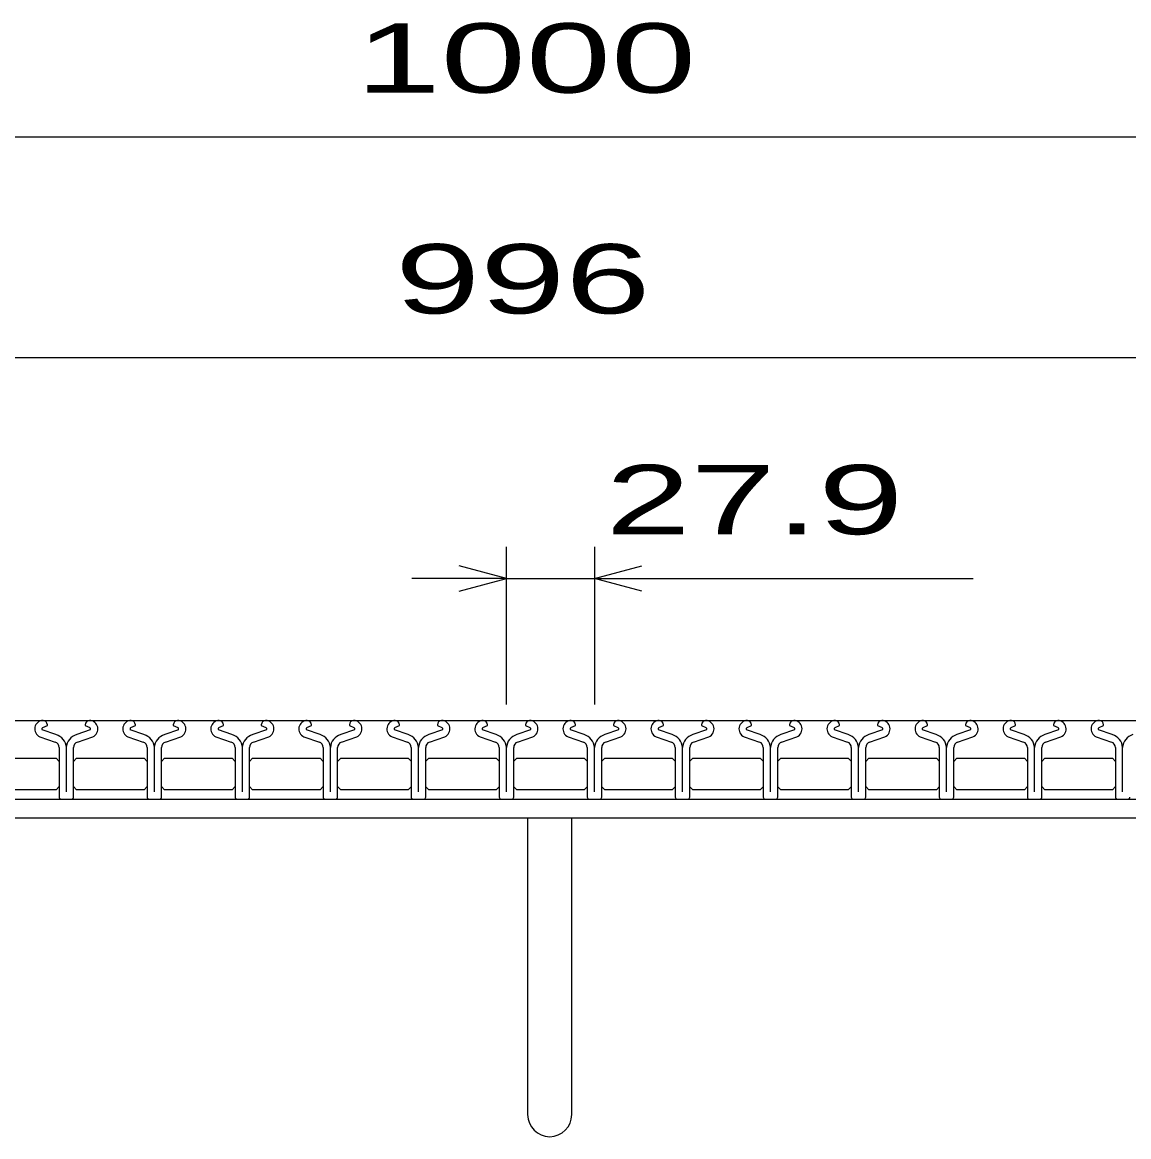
# Model space of a CAD drawing. Units: millimetres, scale not verified. Extents: x -1820 to 1724, y -1285 to 1059.
# Drawn here: x -1095.2 to -744.5, y -644 to -290.7 of the extents above; entities that cross this region are included whole.
import ezdxf
from ezdxf.enums import TextEntityAlignment as Align

# ---------------------------------------------------------------- set-up
doc = ezdxf.new("R2010")
doc.units = ezdxf.units.MM
doc.header["$LTSCALE"] = 10
for name, color, linetype, lineweight in [('16', 3, 'Continuous', 25), ('19', 6, 'Continuous', 25), ('22', 2, 'Continuous', 25)]:
    doc.layers.add(name, color=color, linetype=linetype, lineweight=lineweight)
doc.styles.add('ベクトル', font='')
doc.styles.get('ベクトル').set_extended_font_data('ベクトル')

msp = doc.modelspace()

# ---------------------------------------------------------------- linework, layer by layer
at = {"layer": '16'}
for p, q in [((-1426, -512), (-430, -512)), ((-1084.5, -516.53), (-1088.82, -515.01)), ((-1088.66, -514.31), (-1087.22, -513.61)), ((-1087.22, -513.61), (-1087.22, -513.38)), ((-1073.6, -515.01), (-1077.92, -516.53)), ((-1075.2, -513.38), (-1075.2, -513.61)), ((-1075.2, -513.61), (-1073.76, -514.31)), ((-1056.6, -516.53), (-1060.92, -515.01)), ((-1060.76, -514.31), (-1059.32, -513.61)), ((-1059.32, -513.61), (-1059.32, -513.38)), ((-1045.7, -515.01), (-1050.02, -516.53)), ((-1047.3, -513.38), (-1047.3, -513.61)), ((-1047.3, -513.61), (-1045.86, -514.31)), ((-1028.7, -516.53), (-1033.02, -515.01)), ((-1032.86, -514.31), (-1031.42, -513.61)), ((-1031.42, -513.61), (-1031.42, -513.38)), ((-1017.8, -515.01), (-1022.12, -516.53)), ((-1019.4, -513.38), (-1019.4, -513.61)), ((-1019.4, -513.61), (-1017.96, -514.31)), ((-1000.8, -516.53), (-1005.12, -515.01)), ((-1004.96, -514.31), (-1003.52, -513.61)), ((-1003.52, -513.61), (-1003.52, -513.38)), ((-989.9, -515.01), (-994.22, -516.53)), ((-991.5, -513.38), (-991.5, -513.61)), ((-991.5, -513.61), (-990.06, -514.31)), ((-972.9, -516.53), (-977.22, -515.01)), ((-977.06, -514.31), (-975.62, -513.61)), ((-975.62, -513.61), (-975.62, -513.38)), ((-962, -515.01), (-966.32, -516.53)), ((-963.6, -513.38), (-963.6, -513.61)), ((-963.6, -513.61), (-962.16, -514.31)), ((-945, -516.53), (-949.32, -515.01)), ((-949.16, -514.31), (-947.72, -513.61)), ((-947.72, -513.61), (-947.72, -513.38)), ((-934.1, -515.01), (-938.42, -516.53)), ((-935.7, -513.38), (-935.7, -513.61)), ((-935.7, -513.61), (-934.26, -514.31)), ((-917.1, -516.53), (-921.42, -515.01)), ((-921.26, -514.31), (-919.82, -513.61)), ((-919.82, -513.61), (-919.82, -513.38)), ((-906.2, -515.01), (-910.52, -516.53)), ((-907.8, -513.38), (-907.8, -513.61)), ((-907.8, -513.61), (-906.36, -514.31)), ((-889.2, -516.53), (-893.52, -515.01)), ((-893.36, -514.31), (-891.92, -513.61)), ((-891.92, -513.61), (-891.92, -513.38)), ((-878.3, -515.01), (-882.62, -516.53)), ((-879.9, -513.38), (-879.9, -513.61)), ((-879.9, -513.61), (-878.46, -514.31)), ((-861.3, -516.53), (-865.62, -515.01)), ((-865.46, -514.31), (-864.02, -513.61)), ((-864.02, -513.61), (-864.02, -513.38)), ((-850.4, -515.01), (-854.72, -516.53)), ((-852, -513.38), (-852, -513.61)), ((-852, -513.61), (-850.56, -514.31)), ((-833.4, -516.53), (-837.72, -515.01)), ((-837.56, -514.31), (-836.12, -513.61)), ((-836.12, -513.61), (-836.12, -513.38)), ((-822.5, -515.01), (-826.82, -516.53)), ((-824.1, -513.38), (-824.1, -513.61)), ((-824.1, -513.61), (-822.66, -514.31)), ((-805.5, -516.53), (-809.82, -515.01)), ((-809.66, -514.31), (-808.22, -513.61)), ((-808.22, -513.61), (-808.22, -513.38)), ((-794.6, -515.01), (-798.92, -516.53)), ((-796.2, -513.38), (-796.2, -513.61)), ((-796.2, -513.61), (-794.76, -514.31)), ((-777.6, -516.53), (-781.92, -515.01)), ((-781.76, -514.31), (-780.32, -513.61)), ((-780.32, -513.61), (-780.32, -513.38)), ((-766.7, -515.01), (-771.02, -516.53)), ((-768.3, -513.38), (-768.3, -513.61)), ((-768.3, -513.61), (-766.86, -514.31)), ((-749.7, -516.53), (-754.02, -515.01)), ((-753.86, -514.31), (-752.42, -513.61)), ((-752.42, -513.61), (-752.42, -513.38)), ((-1089.58, -517.18), (-1084.71, -518.89)), ((-1077.71, -518.89), (-1072.84, -517.18)), ((-1061.68, -517.18), (-1056.81, -518.89)), ((-1049.81, -518.89), (-1044.94, -517.18)), ((-1033.78, -517.18), (-1028.91, -518.89)), ((-1021.91, -518.89), (-1017.04, -517.18)), ((-1005.88, -517.18), (-1001.01, -518.89)), ((-994.01, -518.89), (-989.14, -517.18)), ((-977.98, -517.18), (-973.11, -518.89)), ((-966.11, -518.89), (-961.24, -517.18)), ((-950.08, -517.18), (-945.21, -518.89)), ((-938.21, -518.89), (-933.34, -517.18)), ((-922.18, -517.18), (-917.31, -518.89)), ((-910.31, -518.89), (-905.44, -517.18)), ((-894.28, -517.18), (-889.41, -518.89)), ((-882.41, -518.89), (-877.54, -517.18)), ((-866.38, -517.18), (-861.51, -518.89)), ((-854.51, -518.89), (-849.64, -517.18)), ((-838.48, -517.18), (-833.61, -518.89)), ((-826.61, -518.89), (-821.74, -517.18)), ((-810.58, -517.18), (-805.71, -518.89)), ((-798.71, -518.89), (-793.84, -517.18)), ((-782.68, -517.18), (-777.81, -518.89)), ((-770.81, -518.89), (-765.94, -517.18)), ((-754.78, -517.18), (-749.91, -518.89)), ((-1083.51, -520.59), (-1083.51, -536.31)), ((-1081.2, -534.71), (-1081.2, -520.64)), ((-1078.91, -536.31), (-1078.91, -520.59)), ((-1055.61, -520.59), (-1055.61, -536.31)), ((-1053.3, -534.71), (-1053.3, -520.64)), ((-1051.01, -536.31), (-1051.01, -520.59)), ((-1027.71, -520.59), (-1027.71, -536.31)), ((-1025.4, -534.71), (-1025.4, -520.64)), ((-1023.11, -536.31), (-1023.11, -520.59)), ((-999.81, -520.59), (-999.81, -536.31)), ((-997.5, -534.71), (-997.5, -520.64)), ((-995.21, -536.31), (-995.21, -520.59)), ((-971.91, -520.59), (-971.91, -536.31)), ((-969.6, -534.71), (-969.6, -520.64)), ((-967.31, -536.31), (-967.31, -520.59)), ((-944.01, -520.59), (-944.01, -536.31)), ((-941.7, -534.71), (-941.7, -520.64)), ((-939.41, -536.31), (-939.41, -520.59)), ((-916.11, -520.59), (-916.11, -536.31)), ((-913.8, -534.71), (-913.8, -520.64)), ((-911.51, -536.31), (-911.51, -520.59)), ((-888.21, -520.59), (-888.21, -536.31)), ((-885.9, -534.71), (-885.9, -520.64)), ((-883.61, -536.31), (-883.61, -520.59)), ((-860.31, -520.59), (-860.31, -536.31)), ((-858, -534.71), (-858, -520.64)), ((-855.71, -536.31), (-855.71, -520.59)), ((-832.41, -520.59), (-832.41, -536.31)), ((-830.1, -534.71), (-830.1, -520.64)), ((-827.81, -536.31), (-827.81, -520.59)), ((-804.51, -520.59), (-804.51, -536.31)), ((-802.2, -534.71), (-802.2, -520.64)), ((-799.91, -536.31), (-799.91, -520.59)), ((-776.61, -520.59), (-776.61, -536.31)), ((-774.3, -534.71), (-774.3, -520.64)), ((-772.01, -536.31), (-772.01, -520.59)), ((-748.71, -520.59), (-748.71, -536.31)), ((-746.4, -534.71), (-746.4, -520.64)), ((-1105.85, -524), (-1084.45, -524)), ((-1084.45, -524), (-1083.45, -525)), ((-1078.95, -525), (-1077.95, -524)), ((-1077.95, -524), (-1056.55, -524)), ((-1056.55, -524), (-1055.55, -525)), ((-1051.05, -525), (-1050.05, -524)), ((-1050.05, -524), (-1028.65, -524)), ((-1028.65, -524), (-1027.65, -525)), ((-1023.15, -525), (-1022.15, -524)), ((-1022.15, -524), (-1000.75, -524)), ((-1000.75, -524), (-999.75, -525)), ((-995.25, -525), (-994.25, -524)), ((-994.25, -524), (-972.85, -524)), ((-972.85, -524), (-971.85, -525)), ((-967.35, -525), (-966.35, -524)), ((-966.35, -524), (-944.95, -524)), ((-944.95, -524), (-943.95, -525)), ((-939.45, -525), (-938.45, -524)), ((-938.45, -524), (-917.05, -524)), ((-917.05, -524), (-916.05, -525)), ((-911.55, -525), (-910.55, -524)), ((-910.55, -524), (-889.15, -524)), ((-889.15, -524), (-888.15, -525)), ((-883.65, -525), (-882.65, -524)), ((-882.65, -524), (-861.25, -524)), ((-861.25, -524), (-860.25, -525)), ((-855.75, -525), (-854.75, -524)), ((-854.75, -524), (-833.35, -524)), ((-833.35, -524), (-832.35, -525)), ((-827.85, -525), (-826.85, -524)), ((-826.85, -524), (-805.45, -524)), ((-805.45, -524), (-804.45, -525)), ((-799.95, -525), (-798.95, -524)), ((-798.95, -524), (-777.55, -524)), ((-777.55, -524), (-776.55, -525)), ((-772.05, -525), (-771.05, -524)), ((-771.05, -524), (-749.65, -524)), ((-749.65, -524), (-748.65, -525)), ((-1083.45, -533), (-1084.45, -534)), ((-1077.95, -534), (-1078.95, -533)), ((-1055.55, -533), (-1056.55, -534)), ((-1050.05, -534), (-1051.05, -533)), ((-1027.65, -533), (-1028.65, -534)), ((-1022.15, -534), (-1023.15, -533)), ((-999.75, -533), (-1000.75, -534)), ((-994.25, -534), (-995.25, -533)), ((-971.85, -533), (-972.85, -534)), ((-966.35, -534), (-967.35, -533)), ((-943.95, -533), (-944.95, -534)), ((-938.45, -534), (-939.45, -533)), ((-916.05, -533), (-917.05, -534)), ((-910.55, -534), (-911.55, -533)), ((-888.15, -533), (-889.15, -534)), ((-882.65, -534), (-883.65, -533)), ((-860.25, -533), (-861.25, -534)), ((-854.75, -534), (-855.75, -533)), ((-832.35, -533), (-833.35, -534)), ((-826.85, -534), (-827.85, -533)), ((-804.45, -533), (-805.45, -534)), ((-798.95, -534), (-799.95, -533)), ((-776.55, -533), (-777.55, -534)), ((-771.05, -534), (-772.05, -533)), ((-748.65, -533), (-749.65, -534)), ((-1426, -537), (-430, -537)), ((-1084.45, -534), (-1105.85, -534)), ((-1082.81, -537.01), (-1079.61, -537.01)), ((-1056.55, -534), (-1077.95, -534)), ((-1054.91, -537.01), (-1051.71, -537.01)), ((-1028.65, -534), (-1050.05, -534)), ((-1027.01, -537.01), (-1023.81, -537.01)), ((-1000.75, -534), (-1022.15, -534)), ((-999.11, -537.01), (-995.91, -537.01)), ((-972.85, -534), (-994.25, -534)), ((-971.21, -537.01), (-968.01, -537.01)), ((-944.95, -534), (-966.35, -534)), ((-943.31, -537.01), (-940.11, -537.01)), ((-917.05, -534), (-938.45, -534)), ((-915.41, -537.01), (-912.21, -537.01)), ((-889.15, -534), (-910.55, -534)), ((-887.51, -537.01), (-884.31, -537.01)), ((-861.25, -534), (-882.65, -534)), ((-859.61, -537.01), (-856.41, -537.01)), ((-833.35, -534), (-854.75, -534)), ((-831.71, -537.01), (-828.51, -537.01)), ((-805.45, -534), (-826.85, -534)), ((-803.81, -537.01), (-800.61, -537.01)), ((-777.55, -534), (-798.95, -534)), ((-775.91, -537.01), (-772.71, -537.01)), ((-749.65, -534), (-771.05, -534)), ((-748.01, -537.01), (-744.81, -537.01))]:
    msp.add_line(p, q, dxfattribs=at)
for centre, radius, start, end in [((-1088.51, -514.7), 2.7, 90.98, 246.68), ((-1088.67, -513.45), 1.45, 2.5, 85.55), ((-1073.75, -513.45), 1.45, 94.45, 177.5), ((-1073.91, -514.7), 2.7, 293.32, 89.02), ((-1060.61, -514.7), 2.7, 90.98, 246.68), ((-1060.77, -513.45), 1.45, 2.5, 85.55), ((-1045.85, -513.45), 1.45, 94.45, 177.5), ((-1046.01, -514.7), 2.7, 293.32, 89.02), ((-1032.71, -514.7), 2.7, 90.98, 246.68), ((-1032.87, -513.45), 1.45, 2.5, 85.55), ((-1017.95, -513.45), 1.45, 94.45, 177.5), ((-1018.11, -514.7), 2.7, 293.32, 89.02), ((-1004.81, -514.7), 2.7, 90.98, 246.68), ((-1004.97, -513.45), 1.45, 2.5, 85.55), ((-990.05, -513.45), 1.45, 94.45, 177.5), ((-990.21, -514.7), 2.7, 293.32, 89.02), ((-976.91, -514.7), 2.7, 90.98, 246.68), ((-977.07, -513.45), 1.45, 2.5, 85.55), ((-962.15, -513.45), 1.45, 94.45, 177.5), ((-962.31, -514.7), 2.7, 293.32, 89.02), ((-949.01, -514.7), 2.7, 90.98, 246.68), ((-949.17, -513.45), 1.45, 2.5, 85.55), ((-934.25, -513.45), 1.45, 94.45, 177.5), ((-934.41, -514.7), 2.7, 293.32, 89.02), ((-921.11, -514.7), 2.7, 90.98, 246.68), ((-921.27, -513.45), 1.45, 2.5, 85.55), ((-906.35, -513.45), 1.45, 94.45, 177.5), ((-906.51, -514.7), 2.7, 293.32, 89.02), ((-893.21, -514.7), 2.7, 90.98, 246.68), ((-893.37, -513.45), 1.45, 2.5, 85.55), ((-878.45, -513.45), 1.45, 94.45, 177.5), ((-878.61, -514.7), 2.7, 293.32, 89.02), ((-865.31, -514.7), 2.7, 90.98, 246.68), ((-865.47, -513.45), 1.45, 2.5, 85.55), ((-850.55, -513.45), 1.45, 94.45, 177.5), ((-850.71, -514.7), 2.7, 293.32, 89.02), ((-837.41, -514.7), 2.7, 90.98, 246.68), ((-837.57, -513.45), 1.45, 2.5, 85.55), ((-822.65, -513.45), 1.45, 94.45, 177.5), ((-822.81, -514.7), 2.7, 293.32, 89.02), ((-809.51, -514.7), 2.7, 90.98, 246.68), ((-809.67, -513.45), 1.45, 2.5, 85.55), ((-794.75, -513.45), 1.45, 94.45, 177.5), ((-794.91, -514.7), 2.7, 293.32, 89.02), ((-781.61, -514.7), 2.7, 90.98, 246.68), ((-781.77, -513.45), 1.45, 2.5, 85.55), ((-766.85, -513.45), 1.45, 94.45, 177.5), ((-767.01, -514.7), 2.7, 293.32, 89.02), ((-753.71, -514.7), 2.7, 90.98, 246.68), ((-753.87, -513.45), 1.45, 2.5, 85.55), ((-1088.49, -514.72), 0.44, 111.91, 222.33), ((-1073.93, -514.72), 0.44, 317.67, 68.09), ((-1060.59, -514.72), 0.44, 111.91, 222.33), ((-1046.03, -514.72), 0.44, 317.67, 68.09), ((-1032.69, -514.72), 0.44, 111.91, 222.33), ((-1018.13, -514.72), 0.44, 317.67, 68.09), ((-1004.79, -514.72), 0.44, 111.91, 222.33), ((-990.23, -514.72), 0.44, 317.67, 68.09), ((-976.89, -514.72), 0.44, 111.91, 222.33), ((-962.33, -514.72), 0.44, 317.67, 68.09), ((-948.99, -514.72), 0.44, 111.91, 222.33), ((-934.43, -514.72), 0.44, 317.67, 68.09), ((-921.09, -514.72), 0.44, 111.91, 222.33), ((-906.53, -514.72), 0.44, 317.67, 68.09), ((-893.19, -514.72), 0.44, 111.91, 222.33), ((-878.63, -514.72), 0.44, 317.67, 68.09), ((-865.29, -514.72), 0.44, 111.91, 222.33), ((-850.73, -514.72), 0.44, 317.67, 68.09), ((-837.39, -514.72), 0.44, 111.91, 222.33), ((-822.83, -514.72), 0.44, 317.67, 68.09), ((-809.49, -514.72), 0.44, 111.91, 222.33), ((-794.93, -514.72), 0.44, 317.67, 68.09), ((-781.59, -514.72), 0.44, 111.91, 222.33), ((-767.03, -514.72), 0.44, 317.67, 68.09), ((-753.69, -514.72), 0.44, 111.91, 222.33), ((-1085.31, -520.59), 1.8, 0, 70.58), ((-1085.79, -520.94), 4.6, 3.78, 73.7), ((-1076.63, -520.94), 4.6, 106.3, 176.22), ((-1077.11, -520.59), 1.8, 109.42, 180), ((-1057.41, -520.59), 1.8, 0, 70.58), ((-1057.89, -520.94), 4.6, 3.78, 73.7), ((-1048.73, -520.94), 4.6, 106.3, 176.22), ((-1049.21, -520.59), 1.8, 109.42, 180), ((-1029.51, -520.59), 1.8, 0, 70.58), ((-1029.99, -520.94), 4.6, 3.78, 73.7), ((-1020.83, -520.94), 4.6, 106.3, 176.22), ((-1021.31, -520.59), 1.8, 109.42, 180), ((-1001.61, -520.59), 1.8, 0, 70.58), ((-1002.09, -520.94), 4.6, 3.78, 73.7), ((-992.93, -520.94), 4.6, 106.3, 176.22), ((-993.41, -520.59), 1.8, 109.42, 180), ((-973.71, -520.59), 1.8, 0, 70.58), ((-974.19, -520.94), 4.6, 3.78, 73.7), ((-965.03, -520.94), 4.6, 106.3, 176.22), ((-965.51, -520.59), 1.8, 109.42, 180), ((-945.81, -520.59), 1.8, 0, 70.58), ((-946.29, -520.94), 4.6, 3.78, 73.7), ((-937.13, -520.94), 4.6, 106.3, 176.22), ((-937.61, -520.59), 1.8, 109.42, 180), ((-917.91, -520.59), 1.8, 0, 70.58), ((-918.39, -520.94), 4.6, 3.78, 73.7), ((-909.23, -520.94), 4.6, 106.3, 176.22), ((-909.71, -520.59), 1.8, 109.42, 180), ((-890.01, -520.59), 1.8, 0, 70.58), ((-890.49, -520.94), 4.6, 3.78, 73.7), ((-881.33, -520.94), 4.6, 106.3, 176.22), ((-881.81, -520.59), 1.8, 109.42, 180), ((-862.11, -520.59), 1.8, 0, 70.58), ((-862.59, -520.94), 4.6, 3.78, 73.7), ((-853.43, -520.94), 4.6, 106.3, 176.22), ((-853.91, -520.59), 1.8, 109.42, 180), ((-834.21, -520.59), 1.8, 0, 70.58), ((-834.69, -520.94), 4.6, 3.78, 73.7), ((-825.53, -520.94), 4.6, 106.3, 176.22), ((-826.01, -520.59), 1.8, 109.42, 180), ((-806.31, -520.59), 1.8, 0, 70.58), ((-806.79, -520.94), 4.6, 3.78, 73.7), ((-797.63, -520.94), 4.6, 106.3, 176.22), ((-798.11, -520.59), 1.8, 109.42, 180), ((-778.41, -520.59), 1.8, 0, 70.58), ((-778.89, -520.94), 4.6, 3.78, 73.7), ((-769.73, -520.94), 4.6, 106.3, 176.22), ((-770.21, -520.59), 1.8, 109.42, 180), ((-750.51, -520.59), 1.8, 0, 70.58), ((-750.99, -520.94), 4.6, 3.78, 73.7), ((-741.83, -520.94), 4.6, 106.3, 176.22), ((-1082.81, -536.31), 0.7, 180, 270), ((-1079.61, -536.31), 0.7, 270, 0), ((-1054.91, -536.31), 0.7, 180, 270), ((-1051.71, -536.31), 0.7, 270, 0), ((-1027.01, -536.31), 0.7, 180, 270), ((-1023.81, -536.31), 0.7, 270, 0), ((-999.11, -536.31), 0.7, 180, 270), ((-995.91, -536.31), 0.7, 270, 0), ((-971.21, -536.31), 0.7, 180, 270), ((-968.01, -536.31), 0.7, 270, 0), ((-943.31, -536.31), 0.7, 180, 270), ((-940.11, -536.31), 0.7, 270, 0), ((-915.41, -536.31), 0.7, 180, 270), ((-912.21, -536.31), 0.7, 270, 0), ((-887.51, -536.31), 0.7, 180, 270), ((-884.31, -536.31), 0.7, 270, 0), ((-859.61, -536.31), 0.7, 180, 270), ((-856.41, -536.31), 0.7, 270, 0), ((-831.71, -536.31), 0.7, 180, 270), ((-828.51, -536.31), 0.7, 270, 0), ((-803.81, -536.31), 0.7, 180, 270), ((-800.61, -536.31), 0.7, 270, 0), ((-775.91, -536.31), 0.7, 180, 270), ((-772.71, -536.31), 0.7, 270, 0), ((-748.01, -536.31), 0.7, 180, 270), ((-744.81, -536.31), 0.7, 270, 0)]:
    msp.add_arc(centre, radius, start, end, dxfattribs=at)
at = {"layer": '19'}
for p, q in [((-1428, -537), (-428, -537)), ((-428, -543), (-1428, -543)), ((-935, -543), (-935, -637)), ((-921, -637), (-921, -543))]:
    msp.add_line(p, q, dxfattribs=at)
msp.add_arc((-928, -637), 7, 180, 0, dxfattribs=at)
at = {"layer": '22', "color": 4}
for p, q in [((-1428, -327), (-428, -327)), ((-1426, -397), (-430, -397)), ((-941.7, -507), (-941.7, -457)), ((-913.8, -457), (-913.8, -507)), ((-941.7, -467), (-956.7, -463)), ((-913.8, -467), (-898.8, -463)), ((-941.7, -467), (-971.7, -467)), ((-956.7, -471), (-941.7, -467)), ((-941.7, -467), (-913.8, -467)), ((-898.8, -471), (-913.8, -467)), ((-913.8, -467), (-793.8, -467))]:
    msp.add_line(p, q, dxfattribs=at)

# ---------------------------------------------------------------- texts
at = {"layer": '22', "style": 'ベクトル', "width": 1.65}
for s, p in [(' 1000 ', (-1003, -302)), (' 996 ', (-990.5, -372)), (' 27.9 ', (-923.8, -442))]:
    msp.add_text(s, height=21.99, dxfattribs=at).set_placement(p, align=Align.MIDDLE_LEFT)

doc.saveas('drawing.dxf')
